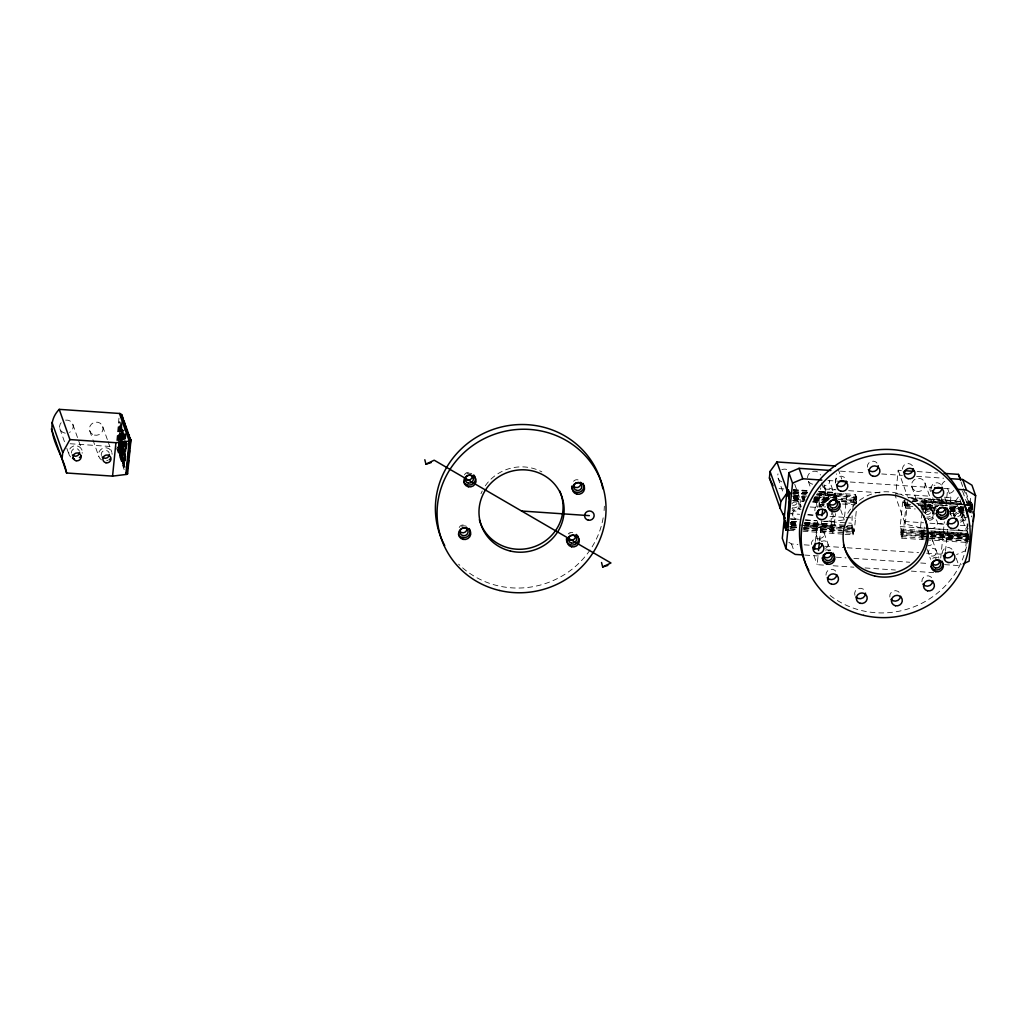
<?xml version="1.0" encoding="UTF-8"?>
<svg xmlns="http://www.w3.org/2000/svg" width="1027" height="1027" viewBox="0 0 1027 1027"><rect width="100%" height="100%" fill="white"/><g stroke="black" fill="none" stroke-linecap="round" stroke-linejoin="round"><path stroke-width="0.75" stroke-dasharray="5 3.75" d="M803.422 528.148L831.498 530.073L831.844 524.104L830.984 521.652L832.152 509.957M803.987 529.752L832.063 531.665L832.409 525.696L804.167 523.295M804.732 524.887L832.807 526.812L832.627 533.27L833.372 528.404L803.73 526.376M834.874 498.891L835.221 492.921L818.057 491.753M835.619 497.504L835.785 494.526L817.068 493.242M845.516 531.203L851.909 531.639L852.115 515.913M846.081 532.808L852.474 533.244L852.821 527.275L846.261 526.35M845.054 534.297L853.039 534.836L853.219 528.379L805.258 525.105M841.074 499.982L855.452 500.958L855.632 494.5L817.261 491.882M841.639 501.574L856.017 502.562L856.197 496.092L817.826 493.473M816.799 494.963L856.762 497.697L856.415 503.666L842.024 502.678M924.711 536.62L900.743 534.977L901.09 529.008L900.217 526.556L902.849 500.252L903.721 502.704L906.918 502.922M923.684 538.109L901.308 536.582L901.475 530.125L925.455 531.755M924.249 539.701L901.873 538.174L902.04 531.716L926.02 533.36M910.679 504.732L904.286 504.296L904.286 500.817M912.836 506.439L904.851 505.9L904.941 500.932M928.652 536.376L903.067 534.631L905.711 508.314L905.583 501.035L904.851 505.9M928.819 536.723L921.014 536.184L921.36 530.214L920.5 527.762L921.81 514.604M927.817 538.212L921.578 537.789L921.758 531.331L924.878 531.537M928.562 533.347L922.323 532.923L922.143 539.38L922.888 534.528L929.127 534.951M960.604 501.497L924.736 499.045L924.57 505.502L937.048 506.362M936.046 507.851L925.134 507.107L925.301 500.637L961.182 503.089M925.545 513.911L925.866 502.242L972.659 505.438M966.843 501.921L971.529 502.242L971.426 508.878L972.158 504.026L967.37 503.692M967.421 503.525L972.094 503.833L971.747 509.803L968.628 509.597M972.158 504.026L971.812 509.995L965.419 509.559M972.466 510.098L972.723 505.618L911.976 501.471M116.731 440.506L119.119 416.641M117.412 440.557L119.325 421.455M117.823 439.697L119.581 422.2M118.092 440.429L119.838 422.931M118.503 439.569L120.262 422.071M120.621 425.127L118.066 450.583L119.299 450.314L117.81 449.852L120.518 422.803M121.173 424.973L118.773 448.85L117.027 447.656L118.259 447.387L120.647 423.509M121.302 424.998L118.593 452.047L119.812 451.777L118.336 451.315L119.158 441.751M119.44 440.185L120.904 424.241M117.81 449.852L119.042 449.582L119.838 441.623M119.992 440.031L121.43 425.704M122.29 421.699L119.106 453.523L120.339 453.241L118.85 452.791L122.033 420.954M118.336 451.315L119.556 451.046L120.518 441.494M120.672 439.903L121.943 427.181M122.046 429.504L119.633 454.987L120.852 454.704L119.363 454.255L120.647 441.52M120.801 439.928L121.918 428.785M118.85 452.791L120.082 452.509L121.186 441.379M121.353 439.787L122.303 430.236M122.726 429.376L120.146 456.45L121.379 456.181L119.889 455.718L121.327 441.392M121.481 439.8L122.431 430.262M119.363 454.255L120.595 453.973L121.866 441.251M122.033 439.659L122.983 430.108M123.163 444.909L121.892 457.644L120.403 457.182L121.995 441.276M122.162 439.684L123.112 430.133M122.675 441.148L120.929 458.645L122.149 458.376L120.66 457.914L123.24 430.839M119.889 455.718L121.109 455.449L123.343 433.163M122.842 439.556L123.471 433.189M123.356 441.019L121.443 460.109L122.675 459.839L121.186 459.377L123.766 432.303M120.403 457.182L121.635 456.912L123.227 440.994M123.381 439.402L124.023 433.035M123.51 439.428L124.151 433.06M123.805 438.542L124.447 432.187M124.036 440.891L121.969 461.585L123.189 461.303L121.699 460.853L123.908 440.865M124.062 439.274L124.896 429.016M124.19 439.299L124.678 434.524M121.186 459.377L122.406 459.108L123.843 444.781M124.485 438.426L124.806 435.243M124.588 440.75L122.483 463.049L123.715 462.779L122.226 462.317L123.972 444.807M124.614 438.439L124.935 435.268M124.87 439.184L125.666 431.224M121.699 460.853L122.932 460.571L124.524 444.665M125.166 438.298L125.474 435.114M125.255 440.622L122.996 464.512L124.228 464.243L122.739 463.78L124.652 444.678M125.294 438.324L125.923 431.956M125.551 439.055L126.193 432.688M122.226 462.317L123.445 462.034L125.525 441.353M125.91 442.111L123.522 465.976L124.742 465.706L123.266 465.244L125.333 444.563M122.739 463.78L123.972 463.511L126.039 442.817M125.255 467.169L123.779 466.707L126.167 442.842M124.036 467.439L126.295 443.548M124.96 460.199L126.077 449.056M126.244 447.464L126.719 442.688L126.372 447.49M125.101 460.224L125.73 453.857M125.23 460.93L125.859 454.563M126.501 448.196L126.976 443.433M125.358 460.956L125.833 456.181M126.629 448.221L127.104 443.446M815.387 541.511L817.428 521.023M818.853 506.837L820.753 487.928M823.526 565.107L817.145 564.67L818.095 555.222M819.507 541.036L821.561 520.548M822.974 506.362L824.72 489.019L823.654 486.028M833.308 498.429L833.616 495.335L846.877 493.563L844.245 519.88L830.984 521.652L824.642 521.215M836.569 498.172L834.515 492.382L834.823 489.288M835.439 483.101L836.376 473.819M804.205 527.698L833.834 529.714L835.452 513.641M852.705 510.072L854.028 496.914L817.261 494.398M843.051 530.523L854.246 531.293L856.441 509.366M901.347 470.469L898.176 470.25L895.544 496.555L905.275 524.04L920.5 527.762L928.421 528.302M905.275 524.04L907.765 499.276M921.964 513.153L923.132 501.458L907.919 497.736M924.236 527.069L923.35 535.837L922.888 534.528M940.732 558.008L944.365 521.755M945.931 506.003L947.677 488.659L950.848 497.646L949.911 507.094M945.482 551.229L947.536 530.741M968.025 523.654L965.393 550.78L956.612 554.529M969.193 511.959L970.887 495.771M835.221 492.921L834.476 497.787L833.616 495.335L817.762 494.257M835.233 498.172L835.785 494.526M835.978 498.557L836.35 496.118L816.08 494.732M831.498 530.073L832.242 525.208M832.063 531.665L832.807 526.812M814.924 496.632L854.888 499.366L855.632 494.5M855.452 500.958L856.197 496.092M856.017 502.562L856.762 497.697M851.909 531.639L852.654 526.787M852.474 533.244L853.219 528.379M853.039 534.836L853.784 529.983L804.231 526.594M903.721 502.704L904.081 500.265M904.286 504.296L905.018 499.43M900.743 534.977L901.475 530.125M901.308 536.582L902.04 531.716M901.873 538.174L902.605 533.321L924.993 534.849M924.736 499.045L923.992 503.91L923.132 501.458L965.239 504.334M924.57 505.502L925.301 500.637M925.134 507.107L925.866 502.242M921.014 536.184L921.758 531.331M921.578 537.789L922.323 532.923M916.508 503.577L970.849 507.287L971.529 502.242M971.362 508.699L972.094 503.833M968.179 528.546L966.471 530.908L955.765 500.675L958.332 497.119M944.558 564.619L958.859 565.595L961.773 564.349M118.773 448.85L117.553 449.12L119.042 449.582M120.66 457.914L121.892 457.644M123.266 465.244L124.485 464.974L122.996 464.512M123.779 466.707L125.012 466.438L123.522 465.976M917.201 471.547L937.792 472.959M840.394 471.136L865.812 472.882M881.705 473.96L902.348 475.373M916.649 476.348L943.659 478.197M827.916 480.482L837.737 481.149M850.279 482.01L931.707 487.568M944.185 488.428L952.132 488.968M824.72 489.019L835.888 489.789M848.661 490.662L882.193 492.947M896.571 493.936L930.09 496.221M944.468 497.209L950.848 497.646M779.057 488.595L783.806 488.929M793.319 489.571L809.16 490.662M818.673 491.304L834.515 492.382M908.227 497.427L955.765 500.675M793.101 490.046L808.698 491.111M793.293 490.238L809.276 491.33M910.846 498.275L960.399 501.664M966.792 502.1L971.593 502.421L971.247 508.391L948.871 506.863M793.678 491.651L807.71 492.601M793.858 491.843L808.236 492.819M913.016 499.982L960.964 503.256M793.062 492.562L808.249 493.602M965.932 504.373L969.924 504.655L970.849 507.287M793.28 492.755L807.671 493.743M912.438 500.906L965.187 504.501M966.792 504.616L969.989 504.835M70.144 443.741L112.931 446.655M792.677 493.14L806.721 494.103M792.818 493.332L805.604 494.205M793.922 495.014L806.94 496.092M792.754 496.015L805.232 496.875M814.591 497.517L829.713 498.724M837.698 499.263L855.286 500.47M904.107 503.808L908.908 504.129M918.497 504.783L937.677 506.106M792.934 496.516L805.412 497.363M814.77 498.005L828.815 498.955M949.526 507.21L963.557 508.172M793.114 496.696L804.308 497.466M813.897 498.121L829.88 499.212M918.664 505.284L937.856 506.593M950.643 507.466L963.429 508.339M793.332 497.62L804.244 498.365M813.602 499.006L827.646 499.956M924.955 506.606L935.879 507.351M949.911 508.314L967.075 509.495M793.512 497.813L804.693 498.57M814.283 499.225L828.673 500.213M841.46 501.086L855.85 502.062M904.671 505.4L912.669 505.952M920.667 506.491L936.65 507.595M949.436 508.468L963.827 509.443M793.499 498.108L804.423 498.852M813.782 499.494L827.813 500.457M950.091 508.801L967.241 509.983M968.808 510.085L971.927 510.303M793.678 498.3L804.873 499.058M814.462 499.725L827.248 500.598M920.834 506.991L935.225 507.967M949.603 508.956L963.994 509.931M965.598 510.047L971.991 510.483M793.897 499.212L804.809 499.956M814.167 500.598L826.645 501.458M925.52 508.211L936.444 508.956M950.476 509.918L967.639 511.087M969.193 511.189L972.312 511.407M794.076 499.404L805.258 500.175M813.256 500.714L826.042 501.587M905.236 507.004L913.234 507.543M921.232 508.095L935.61 509.084M950.001 510.06L964.392 511.048M965.983 511.151L972.376 511.587M792.793 500.419L803.717 501.163M813.076 501.805L825.554 502.665M925.982 509.52L935.34 510.162M949.384 511.125L963.416 512.075M792.934 500.611L804.128 501.369M812.126 501.921L824.912 502.794M842.499 504L855.286 504.873M905.711 508.314L915.301 508.968M921.694 509.405L934.48 510.278M950.463 511.369L968.05 512.576M969.642 512.678L972.839 512.897M810.085 506.979L817.993 507.518M964.366 517.518L967.19 517.711M808.198 514.72L814.527 515.156M833.295 516.44L835.156 516.568M937.381 523.552L946.881 524.194M788.428 513.551L799.609 514.309M807.607 514.861L814 515.297M829.983 516.388L844.374 517.377M845.966 517.48L855.568 518.134M904.389 521.472L923.568 522.782M929.961 523.218L945.957 524.309M960.335 525.298L971.529 526.055M790.431 518.879L799.276 519.482M805.617 519.919L816.94 520.689M929.859 528.404L947.446 529.611M955.367 530.15L967.293 530.959L968.217 533.604L931.45 531.087M790.649 519.071L798.634 519.623M805.027 520.06L816.221 520.817M822.614 521.254L851.383 523.218M900.217 526.556L948.165 529.842M949.77 529.945L967.357 531.152M791.291 521.331L799.096 521.87M805.335 522.294L831.844 524.104M921.36 530.214L929.165 530.754M930.719 530.856L968.153 533.411L967.87 539.573L931.104 537.057M791.509 521.523L797.902 521.96M804.308 522.396L845.863 525.233M847.468 525.349L852.256 525.67M901.09 529.008L925.057 530.651M790.122 522.332L797.928 522.859M931.117 531.96L968.551 534.528M790.302 522.525L798.3 523.064M804.693 523.5L844.656 526.235M927.047 531.87L968.615 534.708M790.302 522.82L798.095 523.359M804.334 523.783L832.409 525.696M921.925 531.819L925.045 532.025M931.284 532.461L968.718 535.016M790.482 523.013L798.48 523.565M804.873 524.001L844.836 526.723M846.428 526.838L852.821 527.275M901.655 530.612L925.622 532.243M927.227 532.358L967.19 535.093M790.687 523.924L798.492 524.463M930.115 533.462L969.116 536.12M790.88 524.117L798.865 524.669M927.612 533.462L967.575 536.197M790.867 524.425L801.779 525.169M803.345 525.272L832.974 527.3M922.49 533.411L928.729 533.847M930.295 533.95L969.283 536.607M791.047 524.617L797.44 525.054M803.833 525.49L853.386 528.866M902.219 532.204L926.2 533.847M927.792 533.95L967.755 536.685M791.252 525.529L797.491 525.952M930.68 535.054L969.681 537.724M791.445 525.721L797.838 526.158M931.386 535.285L968.153 537.789M790.161 526.735L797.966 527.262M931.155 536.364L970.143 539.034M787.106 526.71L796.695 527.365M803.088 527.801L841.46 530.42M930.244 536.479L970.207 539.214M790.944 527.3L797.183 527.724M930.372 536.826L967.806 539.38M791.162 527.493L797.568 527.929M803.961 528.366L843.924 531.1M789.956 528.789L797.748 529.329M929.384 538.315L968.371 540.985M790.135 528.982L796.528 529.418M802.921 529.855L844.489 532.692M930.077 538.546L968.435 541.165M788.954 530.279L797.093 531.023M802.998 531.241L843.449 534.181M925.853 539.817L968.936 542.577M788.877 542.333L791.509 543.963L797.863 544.4M804.218 544.836L810.573 545.273M824.874 546.248L845.529 547.661M847.121 547.763L918.613 552.654M926.559 553.194L945.623 554.503M804.744 555.068L820.624 556.146M836.312 557.225L846.055 557.892M853.886 558.418L909.768 562.244M920.718 562.989L928.922 563.553M833.115 565.761L853.861 567.186M865.042 567.944L895.377 570.024M911.347 571.115L933.697 572.642M116.77 446.925L118.259 447.387M118.066 450.583L119.556 451.046M118.593 452.047L120.082 452.509M119.106 453.523L120.595 453.973M119.633 454.987L121.109 455.449M120.146 456.45L121.635 456.912M120.929 458.645L122.406 459.108M121.443 460.109L122.932 460.571M121.969 461.585L123.445 462.034M122.483 463.049L123.972 463.511M971.542 509.726L963.21 487.966M965.958 492.19L971.85 508.814M961.079 481.92L962.684 486.451M962.62 491.201L971.722 516.902M959.963 499.533L963.698 510.098M961.182 511.176L962.812 515.759M953.454 513.949L955.071 518.532M944.93 498.095L947.613 505.631M949.744 511.677L950.809 514.694M941.515 498.044L944.16 505.528M956.214 558.136L958.859 565.595M932.721 497.8L935.905 506.773M924.916 482.78L933.992 508.442M931.348 509.135L932.965 513.718M932.555 540.228L938.896 558.149M911.873 486.965L918.292 505.066M926.932 548.932L930.629 559.394M898.176 470.25L907.406 496.285M902.605 533.321L903.067 534.631M854.028 496.914L854.888 499.366M838.173 468.967L841.755 479.095M853.784 529.983L854.246 531.293M840.664 509.751L844.245 519.88M835.657 498.108L829.315 480.187A4.108 3.941 -19.5 0 1 824.245 485.514M824.026 484.731L829.906 501.33M821.574 482.934L827.929 500.855M833.372 528.404L833.834 529.714M819.52 504.796L820.329 507.094M808.313 481.355L810.457 487.401M814.193 497.954L816.863 505.502M824.039 532.808L830.394 550.742M816.311 535.555L818.429 541.524M794.744 484.269L800.084 499.366M797.414 499.995L799.032 504.565M813.962 555.697L817.145 564.67M791.958 513.269L792.947 516.08M778.03 478.081L783.383 493.165M791.509 543.963L794.153 551.422M116.629 448.388L124.626 470.982M102.751 426.603L107.565 440.185M108.092 441.7L111.84 452.265M89.721 430.788L92.391 438.336M92.931 439.838L98.797 456.437M72.917 424.562L81.993 450.224M59.874 428.747L64.688 442.329M66.832 448.363L68.963 454.396M964.16 515.477L966.869 523.154M800.38 504.283L801.291 506.85M791.984 503.564A4.108 3.941 -19.5 0 1 797.94 502.973A4.108 3.941 -19.5 0 1 797.979 508.763A4.108 3.941 -19.5 0 1 792.01 508.545M821.035 507.158A4.108 3.941 -19.5 0 1 825.4 504.052M793.357 497.427A4.108 3.941 -19.5 0 1 797.581 501.933A4.108 3.941 -19.5 0 1 792.022 505.079M825.503 506.735A4.108 3.941 -19.5 0 1 824.72 507.12M821.857 507.12A4.108 3.941 -19.5 0 1 820.175 501.048A4.108 3.941 -19.5 0 1 826.722 501.035M793.229 494.796A6.842 6.56 -19.5 0 1 800.328 501.844A6.842 6.56 -19.5 0 1 791.933 507.826M781.919 481.907A6.842 6.56 -19.5 0 1 777.978 473.871M781.791 469.724A6.842 6.56 -19.5 0 1 788.287 470.173M817.826 507.377A6.842 6.56 -19.5 0 1 819.443 498.134A6.842 6.56 -19.5 0 1 828.943 499.456M812.678 484.205A6.842 6.56 -19.5 0 1 808.48 481.329M807.492 477.773A6.842 6.56 -19.5 0 1 820.573 475.013M832.679 513.474A5.482 5.251 -19.5 0 1 826.363 521.177M819.636 507.235A5.482 5.251 -19.5 0 1 825.336 502.716M793.524 500.971A5.482 5.251 -19.5 0 1 800.572 506.516A5.482 5.251 -19.5 0 1 792.215 510.47M798.492 519.264A5.482 5.251 -19.5 0 1 792.728 512.897A5.482 5.251 -19.5 0 1 800.97 509.52M955.007 516.157A4.108 3.941 -19.5 0 1 961.837 514.27A4.108 3.941 -19.5 0 1 960.065 520.92M925.43 513.474A4.108 3.941 -19.5 0 1 931.065 511.587A4.108 3.941 -19.5 0 1 932.593 517.082A4.108 3.941 -19.5 0 1 926.803 518.442M955.264 516.042A4.108 3.941 -19.5 0 1 954.571 509.7A4.108 3.941 -19.5 0 1 961.041 510.83A4.108 3.941 -19.5 0 1 957.793 516.478M951.49 516.132A6.842 6.56 -19.5 0 1 954.057 506.863A6.842 6.56 -19.5 0 1 963.454 509.533A6.842 6.56 -19.5 0 1 959.988 518.558M953.865 490.47A6.842 6.56 -19.5 0 1 946.149 493.242M941.746 485.065A6.842 6.56 -19.5 0 1 946.021 480.739M921.155 508.224A6.842 6.56 -19.5 0 1 929.409 504.154A6.842 6.56 -19.5 0 1 934.172 511.613A6.842 6.56 -19.5 0 1 926.816 517.107M960.155 520.227A5.482 5.251 -19.5 0 1 966.677 522.73A5.482 5.251 -19.5 0 1 964.969 529.418A5.482 5.251 -19.5 0 1 957.921 529.021M953.647 516.016A5.482 5.251 -19.5 0 1 959.398 511.882A5.482 5.251 -19.5 0 1 964.379 516.62A5.482 5.251 -19.5 0 1 960.194 522.242M928.267 519.392A5.482 5.251 -19.5 0 1 935.546 519.11A5.482 5.251 -19.5 0 1 936.431 526.081A5.482 5.251 -19.5 0 1 929.358 527.878M924.223 512.884A5.482 5.251 -19.5 0 1 931.104 510.149A5.482 5.251 -19.5 0 1 934.326 516.491A5.482 5.251 -19.5 0 1 927.984 520.304M604.338 506.195A84.869 81.377 -19.5 0 1 604.094 510.573M603.17 517.826A84.869 81.377 -19.5 0 1 544.515 583.837A84.869 81.377 -19.5 0 1 458.633 564.157M480.995 493.717A42.775 41.016 -19.5 0 1 482.241 490.996M485.283 485.822A42.775 41.016 -19.5 0 1 541.858 471.881M573.554 481.304A4.108 3.941 -19.5 0 1 578.548 480.071M464.461 474.885A4.108 3.941 -19.5 0 1 471.406 473.665M459.197 527.506A4.108 3.941 -19.5 0 1 466.142 526.286M568.278 533.924A4.108 3.941 -19.5 0 1 573.284 532.692M569.715 533.989A6.162 5.905 -19.5 0 1 570.113 533.796M461.611 526.376A6.162 5.905 -19.5 0 1 466.694 526.376M466.874 473.755A6.162 5.905 -19.5 0 1 471.971 473.755M967.935 538.353A84.869 81.377 -19.5 0 1 915.044 606.392A84.869 81.377 -19.5 0 1 829.328 594.877M847.788 513.243A42.775 41.016 -19.5 0 1 903.298 495.45M938.062 505.759A4.108 3.941 -19.5 0 1 943.852 505.746M828.699 499.494A4.108 3.941 -19.5 0 1 835.131 498.146M825.503 550.164A4.108 3.941 -19.5 0 1 829.867 550.767M932.798 558.38A4.108 3.941 -19.5 0 1 938.575 558.38A6.162 5.905 -19.5 0 0 935.058 558.38M940.334 505.759A6.162 5.905 -19.5 0 1 943.787 505.746M827.852 550.742A6.162 5.905 -19.5 0 1 828.725 550.742M949.808 513.551A5.482 5.251 -19.5 0 1 956.06 516.08M931.258 489.045A5.482 5.251 -19.5 0 1 941.451 485.386M902.463 469.198A5.482 5.251 -19.5 0 1 913.183 467.324M814.847 510.778A5.482 5.251 -19.5 0 1 825.04 507.12M835.439 482.857A5.482 5.251 -19.5 0 1 845.555 478.839M867.391 467.169A5.482 5.251 -19.5 0 1 877.469 463.562M942.388 553.412A5.482 5.251 -19.5 0 1 952.953 550.806M921.887 581.706A5.482 5.251 -19.5 0 1 932.452 579.1M889.831 597.021A5.482 5.251 -19.5 0 1 899.845 593.041M811.381 544.464A5.482 5.251 -19.5 0 1 821.947 541.858M825.978 575.146A5.482 5.251 -19.5 0 1 836.543 572.553M854.926 595.352A5.482 5.251 -19.5 0 1 864.747 590.641M821.33 541.794A4.108 3.941 -19.5 0 1 827.428 542.641A4.108 3.941 -19.5 0 1 825.541 548.379M941.785 499.289A4.108 3.941 -19.5 0 1 937.6 503.525A4.108 3.941 -19.5 0 1 933.633 499.302M929.705 537.891A4.108 3.941 -19.5 0 1 932.747 542.449A4.108 3.941 -19.5 0 1 928.049 545.671M930.667 491.509A4.108 3.941 -19.5 0 1 934.981 485.257M71.466 453.125A4.108 3.941 -19.5 0 1 79.272 450.75M101.391 455.539A4.108 3.941 -19.5 0 1 104.189 450.571A4.108 3.941 -19.5 0 1 109.247 453.151M65.6 420.133A6.842 6.56 -19.5 0 1 69.515 432.444M65.253 433.189A6.842 6.56 -19.5 0 1 61.697 421.994M70.542 456.976A6.842 6.56 -19.5 0 1 73.495 446.052A6.842 6.56 -19.5 0 1 82.199 453.241M101.493 459.903A6.842 6.56 -19.5 0 1 102.212 448.568A6.842 6.56 -19.5 0 1 112.136 454.345M107.989 460.34A6.842 6.56 -19.5 0 1 106.603 460.789M926.418 514.373A4.108 3.941 -19.5 0 0 931.425 509.405A4.108 3.941 -19.5 0 0 924.595 507.8A4.108 3.941 -19.5 0 0 926.418 514.373M916.623 491.278A6.842 6.56 -19.5 0 0 924.98 483.011A6.842 6.56 -19.5 0 0 913.581 480.328A6.842 6.56 -19.5 0 0 916.623 491.278M931.373 556.043A4.108 3.941 -19.5 0 0 936.38 551.075A4.108 3.941 -19.5 0 0 929.551 549.471A4.108 3.941 -19.5 0 0 931.373 556.043M828.134 496.002A4.108 3.941 -19.5 0 0 833.154 491.047A4.108 3.941 -19.5 0 0 826.311 489.43A4.108 3.941 -19.5 0 0 828.134 496.002M819.174 538.187A4.108 3.941 -19.5 0 0 824.18 533.218A4.108 3.941 -19.5 0 0 817.351 531.614A4.108 3.941 -19.5 0 0 819.174 538.187M94.458 435.101A6.842 6.56 -19.5 0 0 102.816 426.834A6.842 6.56 -19.5 0 0 91.429 424.151A6.842 6.56 -19.5 0 0 94.458 435.101"/><path stroke-width="1.5" d="M784.705 526.877L785.052 520.907M785.616 522.499L785.912 530.253L786.643 525.388M788.954 530.279L785.835 530.073L786.181 524.104M788.145 495.887L788.428 489.725L787.76 494.77L786.823 492.138L789.943 492.357M788.71 497.479L788.993 491.33L788.325 496.375L788.081 495.694M789.275 499.083L789.558 492.921L788.826 497.787M129.068 439.132L129.389 435.949L128.17 436.231L129.916 437.412L128.683 437.695L130.172 438.157L126.501 474.41L112.559 476.13L66.588 472.998C63.045 452.214 40.631 428.952 59.219 409.349L120.12 413.509L121.866 414.703L120.634 414.972L122.123 415.434L121.802 418.618M66.588 472.998L62.056 459.172L62.711 452.599L69.926 439.582L59.219 409.349M112.559 476.13L115.91 442.714L129.851 440.994L129.043 440.583M124.922 427.412L125.243 424.228L123.754 423.766L124.973 423.496L123.497 423.034L124.716 422.765L123.227 422.302L124.46 422.033L122.97 421.571L124.203 421.288L122.714 420.839L123.946 420.557L122.2 419.363L123.42 419.093L121.931 418.631L123.163 418.361L121.674 417.899L122.906 417.63L121.417 417.167L122.637 416.898L121.16 416.436L122.38 416.166L120.891 415.704L122.123 415.434M125.962 430.339L126.27 427.155L124.793 426.693L126.013 426.423L124.524 425.961L125.756 425.692L124.01 424.498L125.243 424.228M127.001 433.266L127.309 430.095L125.564 428.901L126.796 428.618L125.307 428.169L126.539 427.887L125.05 427.437L126.27 427.155M128.028 436.205L128.349 433.022L126.603 431.828L127.836 431.558L126.347 431.096L127.579 430.827L126.09 430.364L127.309 430.095M128.811 438.401L129.132 435.217L127.643 434.755L128.876 434.485L127.13 433.291L128.349 433.022M127.874 464.345L128.195 461.162M128.837 454.794L129.312 450.019M129.954 443.664L130.429 438.888L128.94 438.426L130.172 438.157M127.823 468.261L128.619 460.301M128.94 457.118L129.569 450.75M129.89 447.579L130.686 439.62L129.197 439.158L130.429 438.888M119.44 413.457L129.171 440.942L125.833 474.358L127.605 473.768L130.942 440.352L129.466 439.89L130.686 439.62M783.396 513.975L785 518.507L780.122 508.237L769.416 478.004L770.07 471.432L776.938 461.957L835.567 465.963M780.122 508.237L780.777 501.664L770.07 471.432M786.823 492.138L784.192 518.455L785.116 521.087L784.769 527.056L785.45 522.011L785.681 522.692L785.334 528.661L786.079 523.796M784.256 518.635L782.292 538.264L785.989 548.713L795.206 554.413L803.153 554.952M786.887 492.318L788.852 472.69L799.083 468.325L830.856 470.494M787.041 526.517L789.673 500.213M785.989 548.713L792.549 483.139L788.852 472.69M814.591 549.394L815.22 543.09M818.07 514.72L818.545 509.995M818.558 550.485L819.353 542.603M822.036 515.811L822.666 509.508M944.699 559.112L945.328 552.808M948.165 524.438L948.64 519.713M950.014 478.633L962.723 479.506L971.953 485.206L975.65 495.643L969.09 561.217L963.236 563.72M973.326 521.446L973.994 514.861L972.916 511.844M789.622 493.114L788.89 497.967L788.646 497.299M785.835 530.073L786.579 525.208L787.106 526.71L789.211 498.891M780.777 501.664L787.645 492.19L776.938 461.957M424.819 459.737L425.935 464.165L434.19 460.199L610.924 562.976L602.669 566.943L601.54 562.514M792.549 483.139L802.78 478.762L821.844 480.071M425.935 464.165L431.109 462.625M602.669 566.943L607.843 565.415M129.132 435.217L127.9 435.499L129.389 435.949M130.942 440.352L129.723 440.622L126.501 474.41M127.348 473.036L126.116 473.306L127.605 473.768M904.517 470.674L914.03 471.329M944.134 473.383L958.396 474.358L960.836 479.493M839.098 481.252L847.262 481.804M934.647 487.774L942.876 488.338M956.894 489.288L966.42 489.943L975.65 495.643M69.926 439.582L115.91 442.714M521.549 511.01L589.357 515.644M769.416 478.004L773.074 485.707M962.723 479.506L966.42 489.943M958.396 474.358L960.54 480.405M799.083 468.325L802.78 478.762M52.005 422.367L62.711 452.599M51.35 428.939L62.056 459.172M444.717 545.542A84.869 81.377 -19.5 0 1 492.369 429.697A84.869 81.377 -19.5 0 1 602.862 488.813M559.676 490.906A42.775 41.016 -19.5 0 1 534.374 546.672A42.775 41.016 -19.5 0 1 479.365 519.726M580.627 482.279A4.108 3.941 -19.5 0 1 573.605 486.272M472.343 475.976A4.108 3.941 -19.5 0 1 464.756 478.402M467.041 528.314A4.108 3.941 -19.5 0 1 459.66 531.254M575.505 535.452A4.108 3.941 -19.5 0 1 568.534 539.098M583.028 483.358A6.162 5.905 -19.5 0 1 579.151 492.318A6.162 5.905 -19.5 0 1 571.68 486.156M576.314 534.438A6.162 5.905 -19.5 0 1 574.927 544.592A6.162 5.905 -19.5 0 1 566.416 538.777M469.249 528.558A6.162 5.905 -19.5 0 1 467.003 536.877A6.162 5.905 -19.5 0 1 458.555 534.631M473.729 474.949A6.162 5.905 -19.5 0 1 472.651 484.025A6.162 5.905 -19.5 0 1 463.639 481.624M808.84 570.421A84.869 81.377 -19.5 0 1 857.917 454.075A84.869 81.377 -19.5 0 1 967.498 516.555M923.799 515.798A42.775 41.016 -19.5 0 1 898.497 571.551A42.775 41.016 -19.5 0 1 843.488 544.605M944.943 507.98A4.108 3.941 -19.5 0 1 937.125 510.201M836.248 499.751A4.108 3.941 -19.5 0 1 829.225 503.731M831.125 552.924A4.108 3.941 -19.5 0 1 828.16 557.558A4.108 3.941 -19.5 0 1 823.243 555.145M939.628 560.331A4.108 3.941 -19.5 0 1 931.977 563.078M946.907 507.89A6.162 5.905 -19.5 0 1 944.712 516.658A6.162 5.905 -19.5 0 1 936.111 513.526M942.093 561.217A6.162 5.905 -19.5 0 1 939.243 569.382A6.162 5.905 -19.5 0 1 931.001 566.545M833.141 553.091A6.162 5.905 -19.5 0 1 830.548 562.051A6.162 5.905 -19.5 0 1 822.113 557.931M839.046 501.561A6.162 5.905 -19.5 0 1 834.335 509.867A6.162 5.905 -19.5 0 1 827.3 503.615M956.65 518.596A5.482 5.251 -19.5 0 1 947.536 522.602M942.016 487.17A5.482 5.251 -19.5 0 1 931.951 490.778M913.362 468.813A5.482 5.251 -19.5 0 1 903.465 471.984M825.618 510.021A5.482 5.251 -19.5 0 1 815.99 513.115M846.145 480.983A5.482 5.251 -19.5 0 1 836.491 484.821M878.213 465.667A5.482 5.251 -19.5 0 1 868.354 469.583M953.21 551.897A5.482 5.251 -19.5 0 1 943.351 555.825M932.747 580.948A5.482 5.251 -19.5 0 1 922.849 584.119M900.615 596.263A5.482 5.251 -19.5 0 1 890.974 599.357M822.242 543.707A5.482 5.251 -19.5 0 1 812.832 547.442M836.812 574.761A5.482 5.251 -19.5 0 1 827.184 577.854M865.53 593.118A5.482 5.251 -19.5 0 1 855.876 596.957M79.567 452.227A4.108 3.941 -19.5 0 1 72.326 454.91M109.388 454.627A4.108 3.941 -19.5 0 1 102.161 456.938M81.12 455.872A6.842 6.56 -19.5 0 1 79.426 457.58M74.342 458.838A6.842 6.56 -19.5 0 1 72.493 458.312M110.017 459.005A6.842 6.56 -19.5 0 1 109.26 459.621M499.546 590.486A84.869 81.377 -19.5 0 0 603.196 487.889A84.869 81.377 -19.5 0 0 461.906 454.64A84.869 81.377 -19.5 0 0 499.546 590.486M510.458 551.063A42.775 41.016 -19.5 0 0 562.693 499.353A42.775 41.016 -19.5 0 0 491.484 482.6A42.775 41.016 -19.5 0 0 510.458 551.063M576.84 494.167A6.162 5.905 -19.5 0 0 584.363 486.721A6.162 5.905 -19.5 0 0 574.106 484.308A6.162 5.905 -19.5 0 0 576.84 494.167M576.725 490.418A4.108 3.941 -19.5 0 0 581.731 485.45A4.108 3.941 -19.5 0 0 574.902 483.845A4.108 3.941 -19.5 0 0 576.725 490.418M571.564 546.788A6.162 5.905 -19.5 0 0 579.087 539.342A6.162 5.905 -19.5 0 0 568.842 536.928A6.162 5.905 -19.5 0 0 571.564 546.788M571.448 543.039A4.108 3.941 -19.5 0 0 576.468 538.071A4.108 3.941 -19.5 0 0 569.626 536.466A4.108 3.941 -19.5 0 0 571.448 543.039M463.061 539.38A6.162 5.905 -19.5 0 0 470.584 531.935A6.162 5.905 -19.5 0 0 460.327 529.521A6.162 5.905 -19.5 0 0 463.061 539.38M462.946 535.619A4.108 3.941 -19.5 0 0 467.965 530.664A4.108 3.941 -19.5 0 0 461.123 529.046A4.108 3.941 -19.5 0 0 462.946 535.619M468.338 486.759A6.162 5.905 -19.5 0 0 475.86 479.301A6.162 5.905 -19.5 0 0 465.603 476.9A6.162 5.905 -19.5 0 0 468.338 486.759M468.222 482.998A4.108 3.941 -19.5 0 0 473.229 478.03A4.108 3.941 -19.5 0 0 466.399 476.425A4.108 3.941 -19.5 0 0 468.222 482.998M588.368 520.214A4.827 4.634 -19.5 0 0 593.94 514.078A4.827 4.634 -19.5 0 0 585.788 512.614A4.827 4.634 -19.5 0 0 588.368 520.214M863.668 615.366A84.869 81.377 -19.5 0 0 967.318 512.768A84.869 81.377 -19.5 0 0 826.029 479.519A84.869 81.377 -19.5 0 0 863.668 615.366M874.58 575.954A42.775 41.016 -19.5 0 0 926.816 524.232A42.775 41.016 -19.5 0 0 855.607 507.479A42.775 41.016 -19.5 0 0 874.58 575.954M940.963 519.046A6.162 5.905 -19.5 0 0 948.486 511.6A6.162 5.905 -19.5 0 0 938.229 509.187A6.162 5.905 -19.5 0 0 940.963 519.046M940.848 515.297A4.108 3.941 -19.5 0 0 945.854 510.329A4.108 3.941 -19.5 0 0 939.025 508.724A4.108 3.941 -19.5 0 0 940.848 515.297M935.687 571.68A6.162 5.905 -19.5 0 0 943.21 564.221A6.162 5.905 -19.5 0 0 932.965 561.808A6.162 5.905 -19.5 0 0 935.687 571.68M935.571 567.918A4.108 3.941 -19.5 0 0 940.591 562.95A4.108 3.941 -19.5 0 0 933.748 561.345A4.108 3.941 -19.5 0 0 935.571 567.918M827.184 564.259A6.162 5.905 -19.5 0 0 834.707 556.814A6.162 5.905 -19.5 0 0 824.45 554.4A6.162 5.905 -19.5 0 0 827.184 564.259M827.069 560.498A4.108 3.941 -19.5 0 0 832.088 555.543A4.108 3.941 -19.5 0 0 825.246 553.925A4.108 3.941 -19.5 0 0 827.069 560.498M832.461 511.639A6.162 5.905 -19.5 0 0 839.983 504.193A6.162 5.905 -19.5 0 0 829.726 501.779A6.162 5.905 -19.5 0 0 832.461 511.639M832.345 507.877A4.108 3.941 -19.5 0 0 837.352 502.909A4.108 3.941 -19.5 0 0 830.522 501.304A4.108 3.941 -19.5 0 0 832.345 507.877M951.464 528.469A5.482 5.251 -19.5 0 0 958.152 521.844A5.482 5.251 -19.5 0 0 949.038 519.701A5.482 5.251 -19.5 0 0 951.464 528.469M936.855 497.774A5.482 5.251 -19.5 0 0 943.543 491.15A5.482 5.251 -19.5 0 0 934.429 489.006A5.482 5.251 -19.5 0 0 936.855 497.774M908.163 478.672A5.482 5.251 -19.5 0 0 914.852 472.048A5.482 5.251 -19.5 0 0 905.737 469.904A5.482 5.251 -19.5 0 0 908.163 478.672M820.457 519.508A5.482 5.251 -19.5 0 0 827.133 512.897A5.482 5.251 -19.5 0 0 818.018 510.753A5.482 5.251 -19.5 0 0 820.457 519.508M840.959 491.227A5.482 5.251 -19.5 0 0 847.647 484.603A5.482 5.251 -19.5 0 0 838.533 482.459A5.482 5.251 -19.5 0 0 840.959 491.227M873.066 476.271A5.482 5.251 -19.5 0 0 879.741 469.66A5.482 5.251 -19.5 0 0 870.626 467.516A5.482 5.251 -19.5 0 0 873.066 476.271M948.049 562.514A5.482 5.251 -19.5 0 0 954.738 555.889A5.482 5.251 -19.5 0 0 945.623 553.746A5.482 5.251 -19.5 0 0 948.049 562.514M927.548 590.807A5.482 5.251 -19.5 0 0 934.236 584.183A5.482 5.251 -19.5 0 0 925.122 582.039A5.482 5.251 -19.5 0 0 927.548 590.807M895.441 605.75A5.482 5.251 -19.5 0 0 902.13 599.126A5.482 5.251 -19.5 0 0 893.015 596.982A5.482 5.251 -19.5 0 0 895.441 605.75M817.043 553.566A5.482 5.251 -19.5 0 0 823.731 546.942A5.482 5.251 -19.5 0 0 814.616 544.798A5.482 5.251 -19.5 0 0 817.043 553.566M831.639 584.247A5.482 5.251 -19.5 0 0 838.327 577.636A5.482 5.251 -19.5 0 0 829.213 575.492A5.482 5.251 -19.5 0 0 831.639 584.247M860.344 603.35A5.482 5.251 -19.5 0 0 867.032 596.738A5.482 5.251 -19.5 0 0 857.917 594.594A5.482 5.251 -19.5 0 0 860.344 603.35M105.961 462.792A4.108 3.941 -19.5 0 0 110.865 457.734A4.108 3.941 -19.5 0 0 103.997 456.258A4.108 3.941 -19.5 0 0 105.961 462.792M76.114 460.751A4.108 3.941 -19.5 0 0 81.03 455.693A4.108 3.941 -19.5 0 0 74.162 454.216A4.108 3.941 -19.5 0 0 76.114 460.751"/></g></svg>
